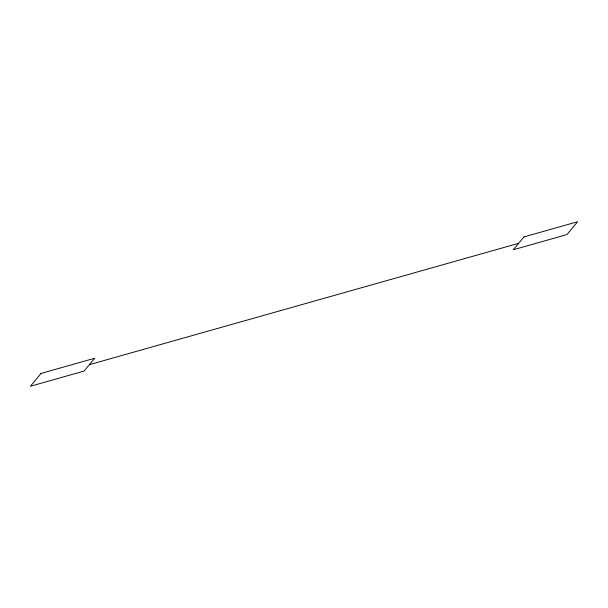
<?xml version="1.0" encoding="UTF-8"?>
<svg xmlns="http://www.w3.org/2000/svg" width="608" height="608" viewBox="0 0 608 608"><rect width="100%" height="100%" fill="white"/><g stroke="black" fill="none" stroke-linecap="round" stroke-linejoin="round"><path stroke-width="0.91" d="M89.376 364.663L518.624 243.337M41.032 373.411L30.4 386.255L84.056 371.085L94.688 358.241L41.032 373.411M523.944 236.915L513.312 249.759L566.968 234.589L577.6 221.745L523.944 236.915"/></g></svg>
